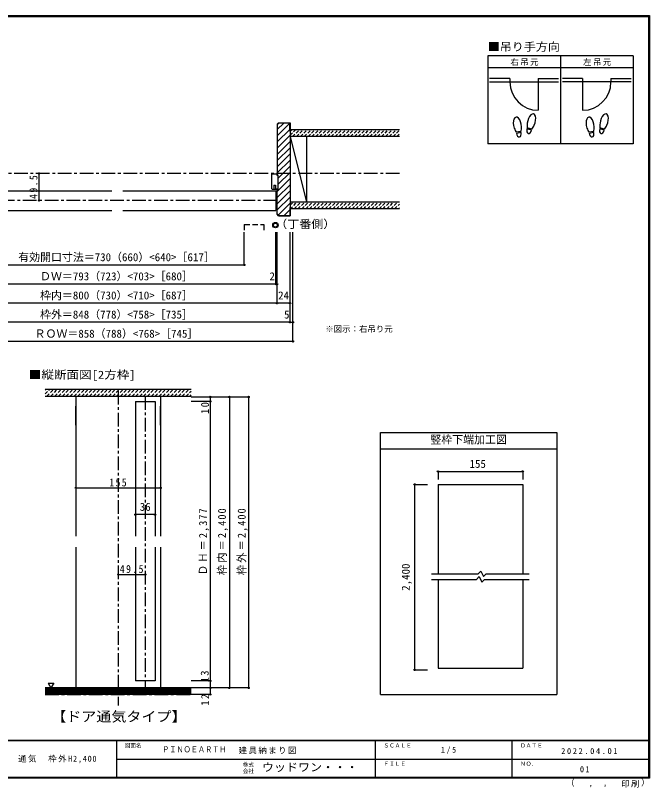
# Model space of a CAD drawing. Units: millimetres at full size, sheet at 1:5. Extents: x -973 to 977, y -718 to 696.
# Drawn here: x -183 to 977, y -718 to 696 of the extents above; entities that cross this region are included whole.
import ezdxf
from ezdxf.enums import TextEntityAlignment as Align

# ---------------------------------------------------------------- set-up
doc = ezdxf.new("R2010")
doc.units = ezdxf.units.MM
doc.header["$LTSCALE"] = 5
doc.header["$PDMODE"] = 32
doc.header["$PDSIZE"] = 2.5
for name, pattern in [('CHAIN1', [8, 5, -1, 1, -1]), ('DASHED1', [1.8, 1.2, -0.6]), ('DASHED2', [3, 2, -1])]:
    doc.linetypes.add(name, pattern=pattern)
for name, color, linetype in [('0-0_補助線', 7, 'Continuous'), ('0-1_通り芯', 4, 'CHAIN1'), ('0-3_仕上げ', 2, 'Continuous'), ('0-4_枠', 3, 'Continuous'), ('0-6_扉', 6, 'Continuous'), ('0-7_金物', 7, 'Continuous'), ('0-8_戸当り', 3, 'Continuous'), ('0-A_文字', 3, 'Continuous'), ('0-B_寸法', 4, 'Continuous'), ('0-C_ハッチ', 4, 'DASHED1'), ('F-0_補助線', 7, 'Continuous'), ('F-1_枠', 6, 'Continuous'), ('F-A_文字', 7, 'Continuous')]:
    doc.layers.add(name, color=color, linetype=linetype)
doc.styles.add('ＭＳ ゴシック', font='')
doc.styles.get('ＭＳ ゴシック').set_extended_font_data('MS Gothic')

# ---------------------------------------------------------------- blocks, each defined once
blk = doc.blocks.new('02')
at = {"layer": '0-0_補助線'}
for p, q in [((-4.998, -10.239), (-4.998, 14.761)), ((5.802, 17.761), (-3.198, 17.761)), ((6.802, 16.761), (6.802, -9.239)), ((-4.998, -10.239), (-0.698, -10.239)), ((2.702, -3.239), (2.702, -10.239)), ((5.802, -10.239), (2.702, -10.239)), ((5.002, -10.239), (4.402, -10.839))]:
    blk.add_line(p, q, dxfattribs=at)
for points in [[(-4.998, 14.761), (-3.198, 14.761), (-3.198, 17.761)], [(-3.469, -10.239), (-2.869, -10.839), (4.402, -10.839)], [(2.702, -3.239), (-0.698, -3.239), (-0.698, -10.239)]]:
    blk.add_lwpolyline(points, dxfattribs=at)
for centre, start, end in [((5.802, 16.761), 0, 90), ((5.802, -9.239), 270, 0)]:
    blk.add_arc(centre, 1, start, end, dxfattribs=at)

msp = doc.modelspace()

# ---------------------------------------------------------------- linework, layer by layer
at = {"layer": '0-0_補助線', "color": 3}
for p, q in [((297.42, 403.504), (295.153, 403.504)), ((297.42, 377.504), (297.42, 403.504)), ((295.153, 377.504), (297.42, 377.504))]:
    msp.add_line(p, q, dxfattribs=at)
at = {"layer": '0-1_通り芯'}
msp.add_line((519.153, 406.5), (-515.847, 406.5), dxfattribs=at)
at = {"layer": '0-3_仕上げ'}
for p, q in [((519.153, 486.5), (319.153, 486.5)), ((519.153, 474), (319.153, 474)), ((519.153, 354), (319.153, 354)), ((519.153, 341.5), (319.153, 341.5))]:
    msp.add_line(p, q, dxfattribs=at)
at = {"layer": '0-4_枠'}
for p, q in [((318.653, 498.5), (298.189, 498.5)), ((318.653, 484), (318.653, 498.5)), ((318.653, 484), (319.153, 484)), ((295.153, 331.828), (295.153, 377.504)), ((295.653, 332.036), (295.653, 377.504)), ((318.653, 344), (318.653, 329.5)), ((318.653, 344), (319.153, 344)), ((297.981, 329), (295.153, 331.828)), ((298.189, 329.5), (295.653, 332.036)), ((297.981, 329), (319.153, 329)), ((298.189, 329.5), (318.653, 329.5))]:
    msp.add_line(p, q, dxfattribs=at)
for points in [[(297.981, 499), (295.153, 496.172), (295.153, 404.5)], [(298.189, 498.5), (295.653, 495.964), (295.653, 403.504)], [(297.981, 499), (319.153, 499), (319.153, 329)]]:
    msp.add_lwpolyline(points, dxfattribs=at)
at = {"layer": '0-6_扉'}
for p, q in [((-286.847, 375), (-6.847, 375)), ((13.153, 375), (293.153, 375)), ((293.153, 375), (293.153, 339)), ((-286.847, 339), (-6.847, 339)), ((13.153, 339), (293.153, 339))]:
    msp.add_line(p, q, dxfattribs=at)
at = {"layer": '0-6_扉', "linetype": 'DASHED2'}
for p, q in [((235.158, 312.908), (271.158, 312.908)), ((235.158, 312.908), (235.158, 299)), ((271.158, 312.908), (271.158, 299))]:
    msp.add_line(p, q, dxfattribs=at)
at = {"layer": '0-7_金物'}
for radius in [5, 3.5]:
    msp.add_circle((292.202, 311.957), radius, dxfattribs=at)
at = {"layer": '0-8_戸当り', "color": 2}
for p, q in [((721.239, 580.308), (684.139, 580.308)), ((721.239, 580.308), (721.239, 574.008)), ((773.039, 580.308), (810.139, 580.308)), ((773.039, 580.308), (773.039, 522.208)), ((854.239, 580.308), (817.139, 580.308)), ((854.239, 580.308), (854.239, 522.208)), ((906.039, 580.308), (943.139, 580.308)), ((906.039, 580.308), (906.039, 574.008)), ((684.139, 574.008), (810.139, 574.008)), ((943.139, 574.008), (817.139, 574.008))]:
    msp.add_line(p, q, dxfattribs=at)
at = {"layer": '0-8_戸当り'}
for p, q in [((741.457, 483.378), (732.811, 481.853)), ((741.822, 481.31), (733.175, 479.785)), ((760.924, 485.706), (752.444, 487.978)), ((761.468, 487.735), (752.987, 490.007)), ((874.457, 483.378), (865.811, 481.853)), ((874.822, 481.31), (866.175, 479.785)), ((893.924, 485.706), (885.444, 487.978)), ((894.468, 487.735), (885.987, 490.007))]:
    msp.add_line(p, q, dxfattribs=at)
at = {"layer": '0-8_戸当り', "color": 2}
for centre, start, end in [((773.039, 574.008), 180, 270), ((854.239, 574.008), 270, 0)]:
    msp.add_arc(centre, 51.8, start, end, dxfattribs=at)
at = {"layer": '0-8_戸当り'}
for centre, major_axis, ratio, start_param, end_param in [((734.795, 495.877), (-2.445, 13.867), 0.5, 4.34059143, 8.22577918), ((760.713, 501.878), (3.644, 13.601), 0.5, 4.34059143, 8.22577918), ((867.795, 495.877), (-2.445, 13.867), 0.5, 4.34059143, 8.22577918), ((893.713, 501.878), (3.644, 13.601), 0.5, 4.34059143, 8.22577918), ((760.609, 501.489), (4.416, 16.48), 0.4, 1.85063327, 2.44287679), ((760.609, 501.489), (4.416, 16.48), 0.4, 3.84030852, 4.43255203), ((893.609, 501.489), (4.416, 16.48), 0.4, 1.85063327, 2.44287679), ((893.609, 501.489), (4.416, 16.48), 0.4, 3.84030852, 4.43255203), ((734.865, 495.481), (-2.963, 16.802), 0.4, 1.85063327, 2.44287679), ((737.498, 480.548), (-1.27, 7.205), 0.6, 1.57079633, 4.71238898), ((734.865, 495.481), (-2.963, 16.802), 0.4, 3.84030852, 4.43255203), ((756.684, 486.842), (1.894, 7.067), 0.6, 1.57079633, 4.71238898), ((867.865, 495.481), (-2.963, 16.802), 0.4, 1.85063327, 2.44287679), ((870.498, 480.548), (-1.27, 7.205), 0.6, 1.57079633, 4.71238898), ((867.865, 495.481), (-2.963, 16.802), 0.4, 3.84030852, 4.43255203), ((889.684, 486.842), (1.894, 7.067), 0.6, 1.57079633, 4.71238898)]:
    msp.add_ellipse(centre, major_axis=major_axis, ratio=ratio, start_param=start_param, end_param=end_param, dxfattribs=at)
at = {"layer": '0-A_文字'}
for p, q in [((680.639, 621.667), (680.639, 460.667)), ((946.639, 621.667), (680.639, 621.667)), ((813.639, 621.667), (813.639, 460.667)), ((680.639, 600.667), (946.639, 600.667))]:
    msp.add_line(p, q, dxfattribs=at)
msp.add_lwpolyline([(946.639, 621.667), (946.639, 460.667), (680.639, 460.667)], dxfattribs=at)
at = {"layer": '0-B_寸法', "color": 7}
for p, q in [((319.153, 474), (349.153, 354)), ((-128.928, -0.961), (138.072, -0.961)), ((138.072, -536.961), (-128.928, -536.961)), ((-123.364, -526.647), (-118.364, -535.307)), ((138.072, -538.461), (-128.928, -538.461)), ((138.072, -539.961), (-128.928, -539.961)), ((138.072, -541.461), (-128.928, -541.461)), ((138.072, -542.961), (-128.928, -542.961)), ((138.072, -544.461), (-128.928, -544.461)), ((138.072, -545.961), (-128.928, -545.961))]:
    msp.add_line(p, q, dxfattribs=at)
at = {"layer": '0-B_寸法', "color": 3}
for p, q in [((349.153, 474), (349.153, 354)), ((484.411, -67.461), (806.952, -67.461)), ((484.411, -547.461), (484.411, -67.461)), ((806.952, -67.461), (806.952, -547.461)), ((484.411, -97.461), (806.952, -97.461)), ((589.661, -162.761), (744.661, -162.761)), ((589.661, -162.761), (589.661, -326.347)), ((744.661, -162.761), (744.661, -326.347)), ((662.996, -326.347), (667.996, -321.347)), ((667.996, -321.347), (672.996, -331.347)), ((577.661, -326.347), (662.996, -326.347)), ((577.661, -336.596), (659.843, -336.596)), ((589.661, -336.596), (589.661, -499.061)), ((659.843, -336.596), (664.843, -331.596)), ((664.843, -331.596), (669.843, -341.596)), ((669.843, -341.596), (674.843, -336.596)), ((672.996, -331.347), (677.996, -326.347)), ((674.843, -336.596), (756.661, -336.596)), ((677.996, -326.347), (756.406, -326.347)), ((744.661, -336.596), (744.661, -499.061)), ((589.661, -499.061), (744.661, -499.061)), ((484.411, -547.461), (806.952, -547.461))]:
    msp.add_line(p, q, dxfattribs=at)
at = {"layer": '0-B_寸法'}
for p, q in [((-140.425, 406.5), (-140.425, 357)), ((235.158, 239), (235.158, 299)), ((293.153, 204), (293.153, 299)), ((295.153, 169), (295.153, 299)), ((319.153, 134), (319.153, 299)), ((324.153, 99), (324.153, 299)), ((-281.847, 239), (235.158, 239)), ((295.153, 204), (-291.847, 204)), ((319.153, 169), (-315.847, 169)), ((319.153, 134), (-315.847, 134)), ((319.153, 134), (324.153, 134)), ((324.153, 99), (-320.847, 99)), ((-72.928, -0.961), (-72.928, -257.711)), ((82.072, -0.961), (82.072, -257.711)), ((243.072, -2.761), (138.072, -2.761)), ((173.072, -10.961), (138.072, -10.961)), ((173.072, -2.761), (173.072, -547.461)), ((208.072, -2.761), (208.072, -535.461)), ((243.072, -2.761), (243.072, -535.461)), ((-72.928, -54.182), (-72.928, -19.66)), ((82.072, -54.182), (82.072, -19.66)), ((589.661, -139.09), (744.661, -139.09)), ((589.661, -139.09), (589.661, -154.09)), ((744.661, -139.09), (744.661, -154.09)), ((-72.928, -169.179), (82.072, -169.179)), ((546.702, -162.761), (570.481, -162.761)), ((546.702, -162.761), (546.702, -502.357)), ((72.072, -218.067), (36.072, -218.067)), ((-72.928, -277.711), (-72.928, -535.461)), ((82.072, -277.711), (82.072, -535.461)), ((4.572, -327.711), (54.072, -327.711)), ((546.702, -502.357), (570.481, -502.357)), ((173.072, -522.461), (138.072, -522.461)), ((243.072, -535.461), (138.072, -535.461)), ((173.072, -547.461), (138.072, -547.461))]:
    msp.add_line(p, q, dxfattribs=at)
at = {"layer": '0-B_寸法', "linetype": 'CHAIN1'}
for p, q in [((295.153, 357), (-291.847, 357)), ((4.572, 8.539), (4.572, -567.461)), ((54.072, -0.961), (54.072, -535.461)), ((-128.928, -547.461), (138.072, -547.461))]:
    msp.add_line(p, q, dxfattribs=at)
at = {"layer": '0-B_寸法', "linetype": 'DASHED1'}
for p, q in [((-128.928, 2.844), (-120.233, 11.539)), ((-128.928, 9.915), (-127.304, 11.539)), ((-125.662, -0.961), (-113.162, 11.539)), ((-118.591, -0.961), (-106.091, 11.539)), ((-111.52, -0.961), (-99.02, 11.539)), ((-104.449, -0.961), (-91.949, 11.539)), ((-97.378, -0.961), (-84.878, 11.539)), ((-90.307, -0.961), (-77.807, 11.539)), ((-83.236, -0.961), (-70.736, 11.539)), ((-76.165, -0.961), (-63.665, 11.539)), ((-69.094, -0.961), (-56.594, 11.539)), ((-62.023, -0.961), (-49.523, 11.539)), ((-54.951, -0.961), (-42.451, 11.539)), ((-47.88, -0.961), (-35.38, 11.539)), ((-40.809, -0.961), (-28.309, 11.539)), ((-33.738, -0.961), (-21.238, 11.539)), ((-26.667, -0.961), (-14.167, 11.539)), ((-19.596, -0.961), (-7.096, 11.539)), ((-12.525, -0.961), (-0.025, 11.539)), ((-5.454, -0.961), (7.046, 11.539)), ((1.617, -0.961), (14.117, 11.539)), ((8.688, -0.961), (21.188, 11.539)), ((15.759, -0.961), (28.259, 11.539)), ((22.83, -0.961), (35.33, 11.539)), ((29.901, -0.961), (42.401, 11.539)), ((36.972, -0.961), (49.472, 11.539)), ((44.043, -0.961), (56.543, 11.539)), ((51.115, -0.961), (63.615, 11.539)), ((58.186, -0.961), (70.686, 11.539)), ((65.257, -0.961), (77.757, 11.539)), ((72.328, -0.961), (84.828, 11.539)), ((79.399, -0.961), (91.899, 11.539)), ((86.47, -0.961), (98.97, 11.539)), ((93.541, -0.961), (106.041, 11.539)), ((100.612, -0.961), (113.112, 11.539)), ((107.683, -0.961), (120.183, 11.539)), ((114.754, -0.961), (127.254, 11.539)), ((121.825, -0.961), (134.325, 11.539)), ((128.896, -0.961), (138.072, 8.215)), ((135.967, -0.961), (138.072, 1.144))]:
    msp.add_line(p, q, dxfattribs=at)
at = {"layer": '0-B_寸法', "color": 2}
for p, q in [((-128.928, 11.539), (138.072, 11.539)), ((138.072, -535.461), (-128.928, -535.461)), ((138.072, -547.461), (-128.928, -547.461))]:
    msp.add_line(p, q, dxfattribs=at)
at = {"layer": '0-B_寸法', "color": 6}
for p, q in [((36.072, -10.961), (72.072, -10.961)), ((36.072, -10.961), (36.072, -257.711)), ((72.072, -10.961), (72.072, -257.711)), ((36.072, -277.711), (36.072, -522.461)), ((72.072, -277.711), (72.072, -522.461)), ((72.072, -522.461), (36.072, -522.461))]:
    msp.add_line(p, q, dxfattribs=at)
at = {"layer": '0-B_寸法', "color": 7}
msp.add_lwpolyline([(-123.364, -526.647), (-113.364, -526.647), (-118.364, -535.307)], dxfattribs=at)
for p in [(-140.425, 406.5), (-140.425, 357), (235.158, 239), (293.153, 204), (295.153, 204), (295.153, 169), (319.153, 169), (319.153, 134), (324.153, 134), (324.153, 99), (173.072, -2.761), (173.072, -10.961), (208.072, -2.761), (243.072, -2.761), (589.661, -139.09), (744.661, -139.09), (-72.928, -169.179), (82.072, -169.179), (546.702, -162.761), (36.072, -218.067), (72.072, -218.067), (4.572, -327.711), (54.072, -327.711), (546.702, -502.357), (173.072, -522.461), (173.072, -535.461), (208.072, -535.461), (243.072, -535.461), (173.072, -547.461)]:
    msp.add_point(p, dxfattribs=at)
at = {"layer": '0-C_ハッチ', "linetype": 'Continuous'}
for p, q in [((307.359, 498.5), (295.653, 486.794)), ((318.653, 498.48), (295.653, 475.48)), ((318.653, 487.167), (295.653, 464.166)), ((318.653, 475.853), (295.653, 452.853)), ((319.153, 465.039), (295.653, 441.539)), ((319.153, 453.726), (295.653, 430.225)), ((319.153, 442.412), (295.653, 418.912)), ((319.153, 431.098), (295.653, 407.598)), ((319.153, 419.784), (297.42, 398.051)), ((319.153, 397.157), (295.653, 373.657)), ((319.153, 408.47), (297.42, 386.737)), ((319.153, 385.843), (295.653, 362.343)), ((319.153, 374.529), (295.653, 351.029)), ((319.153, 363.216), (295.653, 339.716)), ((319.153, 351.902), (297.47, 330.219)), ((318.653, 340.088), (308.065, 329.5))]:
    msp.add_line(p, q, dxfattribs=at)
at = {"layer": '0-C_ハッチ'}
for p, q in [((319.153, 476.53), (329.123, 486.5)), ((319.153, 483.601), (322.052, 486.5)), ((323.694, 474), (336.194, 486.5)), ((330.765, 474), (343.265, 486.5)), ((337.836, 474), (350.336, 486.5)), ((344.908, 474), (357.408, 486.5)), ((351.979, 474), (364.479, 486.5)), ((359.05, 474), (371.55, 486.5)), ((366.121, 474), (378.621, 486.5)), ((373.192, 474), (385.692, 486.5)), ((380.263, 474), (392.763, 486.5)), ((387.334, 474), (399.834, 486.5)), ((394.405, 474), (406.905, 486.5)), ((401.476, 474), (412.318, 484.841)), ((408.547, 474), (421.047, 486.5)), ((415.618, 474), (428.118, 486.5)), ((422.689, 474), (435.189, 486.5)), ((429.76, 474), (442.26, 486.5)), ((436.831, 474), (449.331, 486.5)), ((443.902, 474), (456.402, 486.5)), ((450.974, 474), (463.474, 486.5)), ((458.045, 474), (470.545, 486.5)), ((465.116, 474), (477.616, 486.5)), ((472.187, 474), (484.687, 486.5)), ((479.258, 474), (491.758, 486.5)), ((486.329, 474), (498.829, 486.5)), ((493.4, 474), (505.9, 486.5)), ((500.471, 474), (512.971, 486.5)), ((507.542, 474), (519.153, 485.611)), ((514.613, 474), (519.153, 478.54)), ((319.153, 348.393), (324.76, 354)), ((319.242, 341.411), (331.831, 354)), ((326.402, 341.5), (338.902, 354)), ((333.474, 341.5), (345.974, 354)), ((340.545, 341.5), (353.045, 354)), ((347.616, 341.5), (360.116, 354)), ((354.687, 341.5), (367.187, 354)), ((361.758, 341.5), (374.258, 354)), ((368.829, 341.5), (381.329, 354)), ((375.9, 341.5), (388.4, 354)), ((382.971, 341.5), (395.471, 354)), ((390.042, 341.5), (402.542, 354)), ((397.113, 341.5), (409.613, 354)), ((404.184, 341.5), (416.684, 354)), ((411.255, 341.5), (423.755, 354)), ((418.326, 341.5), (430.826, 354)), ((425.397, 341.5), (437.897, 354)), ((432.469, 341.5), (444.969, 354)), ((439.54, 341.5), (452.04, 354)), ((446.611, 341.5), (459.111, 354)), ((453.682, 341.5), (466.182, 354)), ((460.753, 341.5), (473.253, 354)), ((467.824, 341.5), (480.324, 354)), ((474.895, 341.5), (487.395, 354)), ((481.966, 341.5), (494.466, 354)), ((489.037, 341.5), (501.537, 354)), ((496.108, 341.5), (508.608, 354)), ((503.179, 341.5), (515.679, 354)), ((510.25, 341.5), (519.153, 350.403)), ((517.321, 341.5), (519.153, 343.332))]:
    msp.add_line(p, q, dxfattribs=at)
at = {"layer": 'F-1_枠'}
for p, q in [((-973.347, 695.833), (976.653, 695.833)), ((-973.347, 695), (976.653, 695)), ((-973.347, 694.167), (976.653, 694.167)), ((974.986, 695.833), (974.986, -700.833)), ((975.82, 695.833), (975.82, -700.833)), ((976.653, 695.833), (976.653, -700.833)), ((976.653, -631.667), (-973.347, -631.667)), ((976.653, -632.5), (-973.347, -632.5)), ((1.653, -632.5), (1.653, -699.167)), ((474.986, -632.5), (474.986, -699.167)), ((724.986, -632.5), (724.986, -699.167)), ((1.653, -665.833), (974.986, -665.834)), ((976.653, -699.167), (-973.347, -699.167)), ((976.653, -700), (-973.347, -700)), ((976.653, -700.833), (-973.347, -700.833))]:
    msp.add_line(p, q, dxfattribs=at)

# ---------------------------------------------------------------- block references
at = {"layer": '0-0_補助線', "xscale": -1}
msp.add_blockref('02', (291.955, 388.243), dxfattribs=at)

# ---------------------------------------------------------------- texts
at = {"layer": '0-A_文字', "color": 7, "style": 'ＭＳ ゴシック', "width": 1.1}
for s, p in [('■吊り手方向', (680.639, 626.667)), ('（丁番側）', (291.835, 302.105))]:
    msp.add_text(s, height=14.66, dxfattribs=at).set_placement(p, align=Align.BOTTOM_LEFT)
at = {"layer": '0-A_文字', "color": 7, "style": 'ＭＳ ゴシック'}
msp.add_text('※図示：右吊り元', height=11, dxfattribs=at).set_placement((383.505, 112.999), align=Align.BOTTOM_LEFT)
at = {"layer": '0-A_文字', "color": 7, "char_height": 11, "attachment_point": 7, "style": 'ＭＳ ゴシック'}
for s, insert in [('\\T1.17;右吊元', (722.139, 603.667)), ('\\T1.17;左吊元', (855.139, 603.667))]:
    msp.add_mtext(s, dxfattribs=dict(at, insert=insert))
at = {"layer": '0-B_寸法', "color": 7, "style": 'ＭＳ ゴシック'}
for s, p in [('有効開口寸法＝730（660）<640>［617］', (-178.347, 241.5)), ('ＤＷ＝793（723）<703>［680］', (-138.347, 206.5)), ('2', (281.257, 206.5)), ('枠内＝800（730）<710>［687］', (-138.347, 171.5)), ('24', (297.153, 171.5)), ('枠外＝848（778）<758>［735］', (-138.347, 136.5)), ('5', (308.039, 136.5)), ('ＲＯＷ＝858（788）<768>［745］', (-148.347, 101.5)), ('竪枠下端加工図', (575.681, -92.461)), ('155', (647.35, -136.874)), ('36', (44.072, -215.567))]:
    msp.add_text(s, height=14.66, dxfattribs=at).set_placement(p, align=Align.BOTTOM_LEFT)
at = {"layer": '0-B_寸法', "color": 7, "style": 'ＭＳ ゴシック', "width": 1.15}
msp.add_text('■縦断面図[2方枠]', height=14.66, dxfattribs=at).set_placement((-158.928, 26.296), align=Align.BOTTOM_LEFT)
at = {"layer": '0-B_寸法', "color": 7, "style": 'ＭＳ ゴシック'}
msp.add_text('2,400', height=14.66, rotation=90, dxfattribs=at).set_placement((542.367, -357.559), align=Align.BOTTOM_LEFT)
at = {"layer": '0-B_寸法', "color": 3, "style": 'ＭＳ ゴシック', "width": 1.1}
msp.add_text('【ドア通気タイプ】', height=18.33, dxfattribs=at).set_placement((-117.928, -602.461), align=Align.BOTTOM_LEFT)
at = {"layer": '0-B_寸法', "color": 7, "char_height": 14.66, "attachment_point": 7, "rotation": 90, "style": 'ＭＳ ゴシック'}
for s, insert in [('\\T1.28;\\W0.9;49.5', (-142.925, 359.875)), ('\\T1.27;\\W0.95;10', (170.909, -33.655)), ('\\T1.19;\\W0.95;ＤＨ＝2,377', (170.891, -328.961)), ('\\T1.19;\\W0.95;枠内＝2,400', (205.572, -328.961)), ('\\T1.19;\\W0.95;枠外＝2,400', (241.586, -328.961)), ('\\T1.27;\\W0.95;13', (170.363, -525.051)), ('\\T1.27;\\W0.95;12', (170.876, -567.87))]:
    msp.add_mtext(s, dxfattribs=dict(at, insert=insert))
at = {"layer": '0-B_寸法', "color": 7, "char_height": 14.66, "attachment_point": 7, "style": 'ＭＳ ゴシック'}
for s, insert in [('\\T1.27;\\W0.9;155', (-11.678, -166.679)), ('\\T1.28;\\W0.9;49.5', (7.447, -325.211))]:
    msp.add_mtext(s, dxfattribs=dict(at, insert=insert))
at = {"layer": 'F-0_補助線', "style": 'ＭＳ ゴシック', "width": 0.85}
msp.add_text('ＰＩＮＯＥＡＲＴＨ', height=11, dxfattribs=at).set_placement((84.986, -656.667), align=Align.BOTTOM_LEFT)
at = {"layer": 'F-0_補助線', "insert": (224.986, -656.667), "char_height": 11, "attachment_point": 7, "style": 'ＭＳ ゴシック'}
msp.add_mtext('\\T1.17;建具納まり図', dxfattribs=at)
at = {"layer": 'F-A_文字', "style": 'ＭＳ ゴシック'}
for s, height, p in [('図面名', 7.331, (16.653, -646.667)), ('ＳＣＡＬＥ', 7.331, (489.986, -646.667)), ('ＤＡＴＥ', 7.331, (739.986, -646.667)), ('株式', 7.331, (232.486, -681.5)), ('ＦＩＬＥ', 7.331, (489.986, -680)), ('ＮＯ．', 7.331, (739.986, -680.001)), ('会社', 7.331, (232.486, -693.5)), ('（', 11, (823.992, -718.052)), ('）', 11, (961.387, -717.355)), (',', 11, (865.199, -718.052)), (',', 11, (891.686, -717.588))]:
    msp.add_text(s, height=height, dxfattribs=at).set_placement(p, align=Align.BOTTOM_LEFT)
at = {"layer": 'F-A_文字', "style": 'ＭＳ ゴシック', "width": 1.1}
msp.add_text('ウッドワン・・・', height=14.66, dxfattribs=at).set_placement((267.486, -692.5), align=Align.BOTTOM_LEFT)
at = {"layer": 'F-A_文字', "char_height": 11, "attachment_point": 7, "style": 'ＭＳ ゴシック'}
for s, insert in [('\\T1.38;\\W0.9;1/5', (594.986, -656.667)), ('\\T1.39;\\W0.85;2022.04.01', (814.986, -656.667)), ('\\T1.19;ピノアース\u3000天井ジャストシリーズ\u3000シングルドア\u3000固定枠170巾（横差丁番）\u3000通気\u3000枠外H2,400', (-846.68, -673.333)), ('\\T1.36;\\W0.9;01', (849.361, -690.001)), ('\\T1.17;印刷', (924.678, -717.82))]:
    msp.add_mtext(s, dxfattribs=dict(at, insert=insert))

doc.saveas('drawing.dxf')
